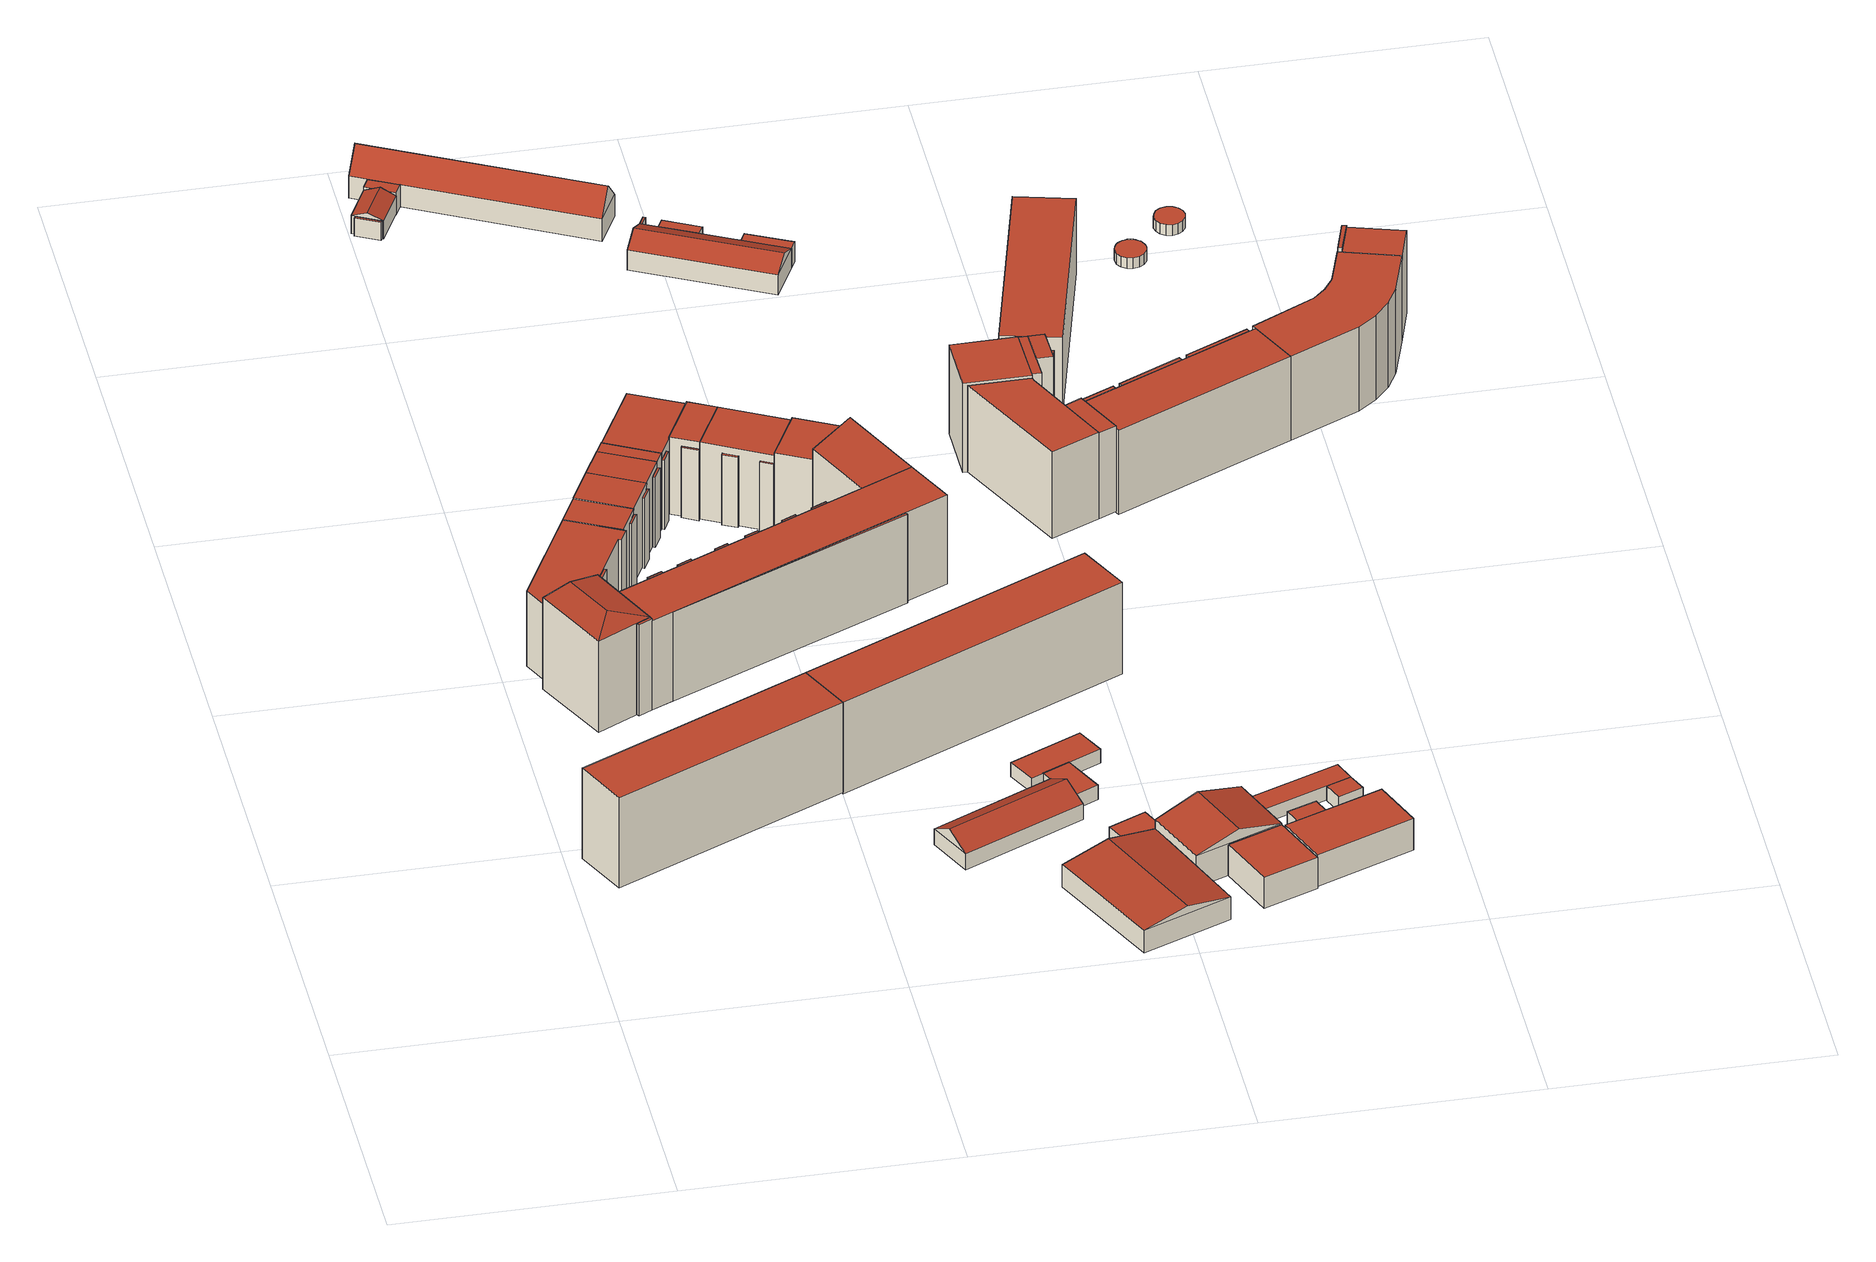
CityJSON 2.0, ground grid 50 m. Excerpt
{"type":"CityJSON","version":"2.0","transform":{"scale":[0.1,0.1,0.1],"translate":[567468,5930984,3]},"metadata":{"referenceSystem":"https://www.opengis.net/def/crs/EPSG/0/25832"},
"CityObjects":{
"building1":{"type":"Building","attributes":{"Gemeindeschluessel":"02000000","function":"31001_1010","roofType":"1000","measuredHeight":18.82,"storeysAboveGround":5},"address":[{"country":"Germany","locality":"Hamburg","thoroughfareNumber":"91","thoroughfareName":"Veddeler Brückenstraße","postcode":"20539"}],"geometry":[{"type":"Solid","lod":"2","boundaries":[[[[0,1,2,3]],[[4,5,1,0]],[[6,7,5,4]],[[3,2,7,6]],[[4,0,3,6]],[[1,5,7,2]]]],"semantics":{"surfaces":[{"type":"WallSurface"},{"type":"RoofSurface","Flaechenneigung":"90","Flaechenrichtung":"0","Flaechengroesse":"494.728182021908"},{"type":"GroundSurface"}],"values":[[0,0,0,0,1,2]]}}]},
"building2":{"type":"Building","attributes":{"Gemeindeschluessel":"02000000","function":"31001_1010"},"children":["building2-1","building2-2","building2-3","building2-4","building2-5","building2-6","building2-7","building2-8","building2-9","building2-10","building2-11","building2-12","building2-13","building2-14","building2-15","building2-16","building2-17"]},
"building2-1":{"type":"BuildingPart","attributes":{"roofType":"1000","measuredHeight":16.01,"storeysAboveGround":5},"parents":["building2"],"geometry":[{"type":"Solid","lod":"2","boundaries":[[[[8,9,10,11]],[[12,13,9,8]],[[14,15,13,12]],[[11,10,15,14]],[[12,8,11,14]],[[9,13,15,10]]]],"semantics":{"surfaces":[{"type":"WallSurface"},{"type":"RoofSurface","Flaechenneigung":"90","Flaechenrichtung":"0","Flaechengroesse":"139.942198803667"},{"type":"GroundSurface"}],"values":[[0,0,0,0,1,2]]}}]},
"building2-2":{"type":"BuildingPart","attributes":{"roofType":"1000","measuredHeight":14.39,"storeysAboveGround":5},"parents":["building2"],"geometry":[{"type":"Solid","lod":"2","boundaries":[[[[16,17,15,18]],[[19,20,17,16]],[[21,22,20,19]],[[18,15,22,21]],[[19,16,18,21]],[[17,20,22,15]]]],"semantics":{"surfaces":[{"type":"WallSurface"},{"type":"RoofSurface","Flaechenneigung":"90","Flaechenrichtung":"0","Flaechengroesse":"1.2167114175993"},{"type":"GroundSurface"}],"values":[[0,0,0,0,1,2]]}}]},
"building2-3":{"type":"BuildingPart","attributes":{"roofType":"1000","measuredHeight":16.49,"storeysAboveGround":5},"parents":["building2"],"geometry":[{"type":"Solid","lod":"2","boundaries":[[[[23,24,13,25]],[[26,27,24,23]],[[28,15,27,26]],[[25,13,15,28]],[[26,23,25,28]],[[24,27,15,13]]]],"semantics":{"surfaces":[{"type":"WallSurface"},{"type":"RoofSurface","Flaechenneigung":"90","Flaechenrichtung":"0","Flaechengroesse":"90.1993478135739"},{"type":"GroundSurface"}],"values":[[0,0,0,0,1,2]]}}]},
"building2-4":{"type":"BuildingPart","attributes":{"roofType":"1000","measuredHeight":14.59,"storeysAboveGround":5},"parents":["building2"],"geometry":[{"type":"Solid","lod":"2","boundaries":[[[[29,30,31,32]],[[33,34,30,29]],[[35,36,34,33]],[[32,31,36,35]],[[33,29,32,35]],[[30,34,36,31]]]],"semantics":{"surfaces":[{"type":"WallSurface"},{"type":"RoofSurface","Flaechenneigung":"90","Flaechenrichtung":"0","Flaechengroesse":"1.46781830662522"},{"type":"GroundSurface"}],"values":[[0,0,0,0,1,2]]}}]},
"building2-5":{"type":"BuildingPart","attributes":{"roofType":"1000","measuredHeight":14.6,"storeysAboveGround":5},"parents":["building2"],"geometry":[{"type":"Solid","lod":"2","boundaries":[[[[37,38,39,40]],[[41,42,38,37]],[[43,10,42,41]],[[40,39,10,43]],[[41,37,40,43]],[[38,42,10,39]]]],"semantics":{"surfaces":[{"type":"WallSurface"},{"type":"RoofSurface","Flaechenneigung":"90","Flaechenrichtung":"0","Flaechengroesse":"1.59283639259541"},{"type":"GroundSurface"}],"values":[[0,0,0,0,1,2]]}}]},
"building2-6":{"type":"BuildingPart","attributes":{"roofType":"1000","measuredHeight":16.02,"storeysAboveGround":5},"parents":["building2"],"geometry":[{"type":"Solid","lod":"2","boundaries":[[[[44,45,46,47]],[[8,9,45,44]],[[11,10,9,8]],[[47,46,10,11]],[[8,44,47,11]],[[45,9,10,46]]]],"semantics":{"surfaces":[{"type":"WallSurface"},{"type":"RoofSurface","Flaechenneigung":"90","Flaechenrichtung":"0","Flaechengroesse":"57.2470661247496"},{"type":"GroundSurface"}],"values":[[0,0,0,0,1,2]]}}]},
"building2-7":{"type":"BuildingPart","attributes":{"roofType":"1000","measuredHeight":15.65,"storeysAboveGround":5},"parents":["building2"],"geometry":[{"type":"Solid","lod":"2","boundaries":[[[[48,49,50,51]],[[52,53,49,48]],[[54,45,53,52]],[[51,50,45,54]],[[52,48,51,54]],[[49,53,45,50]]]],"semantics":{"surfaces":[{"type":"WallSurface"},{"type":"RoofSurface","Flaechenneigung":"90","Flaechenrichtung":"0","Flaechengroesse":"161.938030084833"},{"type":"GroundSurface"}],"values":[[0,0,0,0,1,2]]}}]},
"building2-8":{"type":"BuildingPart","attributes":{"roofType":"1000","measuredHeight":14.39,"storeysAboveGround":5},"parents":["building2"],"geometry":[{"type":"Solid","lod":"2","boundaries":[[[[55,56,57,58]],[[59,60,56,55]],[[61,50,60,59]],[[58,57,50,61]],[[59,55,58,61]],[[56,60,50,57]]]],"semantics":{"surfaces":[{"type":"WallSurface"},{"type":"RoofSurface","Flaechenneigung":"90","Flaechenrichtung":"0","Flaechengroesse":"1.35130712976067"},{"type":"GroundSurface"}],"values":[[0,0,0,0,1,2]]}}]},
"building2-9":{"type":"BuildingPart","attributes":{"roofType":"1000","measuredHeight":15.79,"storeysAboveGround":5},"parents":["building2"],"geometry":[{"type":"Solid","lod":"2","boundaries":[[[[62,63,50,64]],[[65,66,63,62]],[[67,49,66,65]],[[64,50,49,67]],[[65,62,64,67]],[[63,66,49,50]]]],"semantics":{"surfaces":[{"type":"WallSurface"},{"type":"RoofSurface","Flaechenneigung":"90","Flaechenrichtung":"0","Flaechengroesse":"27.0685418758024"},{"type":"GroundSurface"}],"values":[[0,0,0,0,1,2]]}}]},
"building2-10":{"type":"BuildingPart","attributes":{"roofType":"1000","measuredHeight":14.62,"storeysAboveGround":5},"parents":["building2"],"geometry":[{"type":"Solid","lod":"2","boundaries":[[[[68,69,70,71]],[[72,73,69,68]],[[74,63,73,72]],[[71,70,63,74]],[[72,68,71,74]],[[69,73,63,70]]]],"semantics":{"surfaces":[{"type":"WallSurface"},{"type":"RoofSurface","Flaechenneigung":"90","Flaechenrichtung":"0","Flaechengroesse":"1.46404269945814"},{"type":"GroundSurface"}],"values":[[0,0,0,0,1,2]]}}]},
"building2-11":{"type":"BuildingPart","attributes":{"roofType":"1000","measuredHeight":15.8,"storeysAboveGround":5},"parents":["building2"],"geometry":[{"type":"Solid","lod":"2","boundaries":[[[[75,76,77,78]],[[65,66,76,75]],[[62,63,66,65]],[[78,77,63,62]],[[65,75,78,62]],[[76,66,63,77]]]],"semantics":{"surfaces":[{"type":"WallSurface"},{"type":"RoofSurface","Flaechenneigung":"90","Flaechenrichtung":"0","Flaechengroesse":"67.7174451630379"},{"type":"GroundSurface"}],"values":[[0,0,0,0,1,2]]}}]},
"building2-12":{"type":"BuildingPart","attributes":{"roofType":"1000","measuredHeight":14.61,"storeysAboveGround":5},"parents":["building2"],"geometry":[{"type":"Solid","lod":"2","boundaries":[[[[79,80,81,82]],[[83,84,80,79]],[[85,77,84,83]],[[82,81,77,85]],[[83,79,82,85]],[[80,84,77,81]]]],"semantics":{"surfaces":[{"type":"WallSurface"},{"type":"RoofSurface","Flaechenneigung":"90","Flaechenrichtung":"0","Flaechengroesse":"1.4665505292987"},{"type":"GroundSurface"}],"values":[[0,0,0,0,1,2]]}}]},
"building2-13":{"type":"BuildingPart","attributes":{"roofType":"1000","measuredHeight":15.79,"storeysAboveGround":5},"parents":["building2"],"geometry":[{"type":"Solid","lod":"2","boundaries":[[[[86,87,88,89]],[[75,76,87,86]],[[78,77,76,75]],[[89,88,77,78]],[[75,86,89,78]],[[87,76,77,88]]]],"semantics":{"surfaces":[{"type":"WallSurface"},{"type":"RoofSurface","Flaechenneigung":"90","Flaechenrichtung":"0","Flaechengroesse":"82.3797517794202"},{"type":"GroundSurface"}],"values":[[0,0,0,0,1,2]]}}]},
"building2-14":{"type":"BuildingPart","attributes":{"roofType":"1000","measuredHeight":14.61,"storeysAboveGround":5},"parents":["building2"],"geometry":[{"type":"Solid","lod":"2","boundaries":[[[[90,91,92,93]],[[94,95,91,90]],[[96,88,95,94]],[[93,92,88,96]],[[94,90,93,96]],[[91,95,88,92]]]],"semantics":{"surfaces":[{"type":"WallSurface"},{"type":"RoofSurface","Flaechenneigung":"90","Flaechenrichtung":"0","Flaechengroesse":"1.4202853663924"},{"type":"GroundSurface"}],"values":[[0,0,0,0,1,2]]}}]},
"building2-15":{"type":"BuildingPart","attributes":{"roofType":"1000","measuredHeight":15.71,"storeysAboveGround":5},"parents":["building2"],"geometry":[{"type":"Solid","lod":"2","boundaries":[[[[97,98,99,100]],[[101,87,98,97]],[[102,88,87,101]],[[100,99,88,102]],[[101,97,100,102]],[[98,87,88,99]]]],"semantics":{"surfaces":[{"type":"WallSurface"},{"type":"RoofSurface","Flaechenneigung":"90","Flaechenrichtung":"0","Flaechengroesse":"66.3069582864397"},{"type":"GroundSurface"}],"values":[[0,0,0,0,1,2]]}}]},
"building2-16":{"type":"BuildingPart","attributes":{"roofType":"1000","measuredHeight":15.63,"storeysAboveGround":5},"parents":["building2"],"geometry":[{"type":"Solid","lod":"2","boundaries":[[[[103,104,105,106]],[[107,108,104,103]],[[109,110,108,107]],[[106,105,110,109]],[[107,103,106,109]],[[104,108,110,105]]]],"semantics":{"surfaces":[{"type":"WallSurface"},{"type":"RoofSurface","Flaechenneigung":"90","Flaechenrichtung":"0","Flaechengroesse":"1.32571704550045"},{"type":"GroundSurface"}],"values":[[0,0,0,0,1,2]]}}]},
"building2-17":{"type":"BuildingPart","attributes":{"roofType":"1000","measuredHeight":15.63,"storeysAboveGround":5},"parents":["building2"],"geometry":[{"type":"Solid","lod":"2","boundaries":[[[[111,112,113,114]],[[115,116,112,111]],[[117,98,116,115]],[[118,119,98,117]],[[120,121,119,118]],[[122,123,121,120]],[[114,113,123,122]],[[120,118,117,115,111,114,122]],[[112,116,98,119,121,123,113]]]],"semantics":{"surfaces":[{"type":"WallSurface"},{"type":"RoofSurface","Flaechenneigung":"90","Flaechenrichtung":"0","Flaechengroesse":"239.385276396062"},{"type":"GroundSurface"}],"values":[[0,0,0,0,0,0,0,1,2]]}}]},
"building3":{"type":"Building","attributes":{"Gemeindeschluessel":"02000000","function":"51009_1610"},"children":["building3-1","building3-2"]},
"building3-1":{"type":"BuildingPart","attributes":{"roofType":"3100","measuredHeight":4.86},"parents":["building3"],"geometry":[{"type":"Solid","lod":"2","boundaries":[[[[124,125,126,127]],[[128,129,125,124]],[[130,131,129,128]],[[127,126,131,130]],[[124,132,128]],[[130,133,127]],[[127,133,132,124]],[[128,132,133,130]],[[125,129,131,126]]]],"semantics":{"surfaces":[{"type":"WallSurface"},{"type":"RoofSurface","Flaechenneigung":"67.5128705152794","Flaechenrichtung":"297.328938551994","Flaechengroesse":"23.9781168872999"},{"type":"RoofSurface","Flaechenneigung":"67.51219429456","Flaechenrichtung":"117.197920671534","Flaechengroesse":"23.9546789279838"},{"type":"GroundSurface"}],"values":[[0,0,0,0,0,0,1,2,3]]}}]},
"building3-2":{"type":"BuildingPart","attributes":{"roofType":"1000","measuredHeight":3.67},"parents":["building3"],"geometry":[{"type":"Solid","lod":"2","boundaries":[[[[134,135,136,137]],[[138,139,135,134]],[[140,141,139,138]],[[137,136,141,140]],[[138,134,137,140]],[[135,139,141,136]]]],"semantics":{"surfaces":[{"type":"WallSurface"},{"type":"RoofSurface","Flaechenneigung":"90","Flaechenrichtung":"0","Flaechengroesse":"2.35873394637819"},{"type":"GroundSurface"}],"values":[[0,0,0,0,1,2]]}}]},
"building4":{"type":"Building","attributes":{"Gemeindeschluessel":"02000000","function":"31001_3046"},"children":["building4-1","building4-2","building4-3","building4-4","building4-5","building4-6","building4-7","building4-8","building4-9","building4-10","building4-11","building4-12"]},
"building4-1":{"type":"BuildingPart","attributes":{"roofType":"1000","measuredHeight":18.51,"storeysAboveGround":5},"parents":["building4"],"geometry":[{"type":"Solid","lod":"2","boundaries":[[[[142,143,144,145]],[[146,147,143,142]],[[148,149,147,146]],[[145,144,149,148]],[[146,142,145,148]],[[143,147,149,144]]]],"semantics":{"surfaces":[{"type":"WallSurface"},{"type":"RoofSurface","Flaechenneigung":"90","Flaechenrichtung":"0","Flaechengroesse":"625.738588823245"},{"type":"GroundSurface"}],"values":[[0,0,0,0,1,2]]}}]},
"building4-2":{"type":"BuildingPart","attributes":{"roofType":"1000","measuredHeight":18.51,"storeysAboveGround":5},"parents":["building4"],"geometry":[{"type":"Solid","lod":"2","boundaries":[[[[150,151,152,153]],[[142,143,151,150]],[[153,152,143,142]],[[150,153,142]],[[151,143,152]]]],"semantics":{"surfaces":[{"type":"WallSurface"},{"type":"RoofSurface","Flaechenneigung":"90","Flaechenrichtung":"0","Flaechengroesse":"13.2490144256157"},{"type":"GroundSurface"}],"values":[[0,0,0,1,2]]}}]},
"building4-3":{"type":"BuildingPart","attributes":{"roofType":"1000","measuredHeight":18.49,"storeysAboveGround":5},"parents":["building4"],"geometry":[{"type":"Solid","lod":"2","boundaries":[[[[154,155,156,157]],[[158,159,155,154]],[[148,149,159,158]],[[157,156,149,148]],[[158,154,157,148]],[[155,159,149,156]]]],"semantics":{"surfaces":[{"type":"WallSurface"},{"type":"RoofSurface","Flaechenneigung":"90","Flaechenrichtung":"0","Flaechengroesse":"166.545197508878"},{"type":"GroundSurface"}],"values":[[0,0,0,0,1,2]]}}]},
"building4-4":{"type":"BuildingPart","attributes":{"roofType":"1000","measuredHeight":19.02,"storeysAboveGround":5},"parents":["building4"],"geometry":[{"type":"Solid","lod":"2","boundaries":[[[[160,161,143,162]],[[163,164,161,160]],[[165,166,164,163]],[[162,143,166,165]],[[163,160,162,165]],[[161,164,166,143]]]],"semantics":{"surfaces":[{"type":"WallSurface"},{"type":"RoofSurface","Flaechenneigung":"90","Flaechenrichtung":"0","Flaechengroesse":"1.49309763498894"},{"type":"GroundSurface"}],"values":[[0,0,0,0,1,2]]}}]},
"building4-5":{"type":"BuildingPart","attributes":{"roofType":"5000","measuredHeight":20.03,"storeysAboveGround":5},"parents":["building4"],"geometry":[{"type":"Solid","lod":"2","boundaries":[[[[165,166,167,168]],[[169,170,166,165]],[[171,172,170,169]],[[168,167,172,171]],[[165,173,169]],[[171,174,168]],[[168,174,173,165]],[[169,173,174,171]],[[166,170,172,167]]]],"semantics":{"surfaces":[{"type":"WallSurface"},{"type":"RoofSurface","Flaechenneigung":"78.2922242805289","Flaechenrichtung":"153.10045119371","Flaechengroesse":"27.7207862351645"},{"type":"RoofSurface","Flaechenneigung":"79.8525039308586","Flaechenrichtung":"65.1841306691646","Flaechengroesse":"73.6350818213192"},{"type":"RoofSurface","Flaechenneigung":"79.853096533395","Flaechenrichtung":"244.712006914574","Flaechengroesse":"74.938740499612"},{"type":"GroundSurface"}],"values":[[0,0,0,0,1,0,2,3,4]]}}]},
"building4-6":{"type":"BuildingPart","attributes":{"roofType":"1000","measuredHeight":15.46,"storeysAboveGround":5},"parents":["building4"],"geometry":[{"type":"Solid","lod":"2","boundaries":[[[[175,176,177,178]],[[179,180,176,175]],[[181,167,180,179]],[[178,177,167,181]],[[179,175,178,181]],[[176,180,167,177]]]],"semantics":{"surfaces":[{"type":"WallSurface"},{"type":"RoofSurface","Flaechenneigung":"90","Flaechenrichtung":"0","Flaechengroesse":"10.1881061094541"},{"type":"GroundSurface"}],"values":[[0,0,0,0,1,2]]}}]},
"building4-7":{"type":"BuildingPart","attributes":{"roofType":"1000","measuredHeight":18.51,"storeysAboveGround":5},"parents":["building4"],"geometry":[{"type":"Solid","lod":"2","boundaries":[[[[182,183,184,185]],[[186,187,183,182]],[[188,189,187,186]],[[185,184,189,188]],[[186,182,185,188]],[[183,187,189,184]]]],"semantics":{"surfaces":[{"type":"WallSurface"},{"type":"RoofSurface","Flaechenneigung":"90","Flaechenrichtung":"0","Flaechengroesse":"1.52538000039279"},{"type":"GroundSurface"}],"values":[[0,0,0,0,1,2]]}}]},
"building4-8":{"type":"BuildingPart","attributes":{"roofType":"1000","measuredHeight":18.51,"storeysAboveGround":5},"parents":["building4"],"geometry":[{"type":"Solid","lod":"2","boundaries":[[[[190,191,192,193]],[[194,195,191,190]],[[196,197,195,194]],[[193,192,197,196]],[[194,190,193,196]],[[191,195,197,192]]]],"semantics":{"surfaces":[{"type":"WallSurface"},{"type":"RoofSurface","Flaechenneigung":"90","Flaechenrichtung":"0","Flaechengroesse":"1.50510745348369"},{"type":"GroundSurface"}],"values":[[0,0,0,0,1,2]]}}]},
"building4-9":{"type":"BuildingPart","attributes":{"roofType":"1000","measuredHeight":18.51,"storeysAboveGround":5},"parents":["building4"],"geometry":[{"type":"Solid","lod":"2","boundaries":[[[[198,199,200,201]],[[202,203,199,198]],[[204,205,203,202]],[[201,200,205,204]],[[202,198,201,204]],[[199,203,205,200]]]],"semantics":{"surfaces":[{"type":"WallSurface"},{"type":"RoofSurface","Flaechenneigung":"90","Flaechenrichtung":"0","Flaechengroesse":"1.45876803236337"},{"type":"GroundSurface"}],"values":[[0,0,0,0,1,2]]}}]},
"building4-10":{"type":"BuildingPart","attributes":{"roofType":"1000","measuredHeight":18.51,"storeysAboveGround":5},"parents":["building4"],"geometry":[{"type":"Solid","lod":"2","boundaries":[[[[206,207,208,209]],[[210,211,207,206]],[[212,213,211,210]],[[209,208,213,212]],[[210,206,209,212]],[[207,211,213,208]]]],"semantics":{"surfaces":[{"type":"WallSurface"},{"type":"RoofSurface","Flaechenneigung":"90","Flaechenrichtung":"0","Flaechengroesse":"1.39759211800419"},{"type":"GroundSurface"}],"values":[[0,0,0,0,1,2]]}}]},
"building4-11":{"type":"BuildingPart","attributes":{"roofType":"1000","measuredHeight":18.51,"storeysAboveGround":5},"parents":["building4"],"geometry":[{"type":"Solid","lod":"2","boundaries":[[[[214,215,216,217]],[[218,219,215,214]],[[220,221,219,218]],[[217,216,221,220]],[[218,214,217,220]],[[215,219,221,216]]]],"semantics":{"surfaces":[{"type":"WallSurface"},{"type":"RoofSurface","Flaechenneigung":"90","Flaechenrichtung":"0","Flaechengroesse":"1.374381614887"},{"type":"GroundSurface"}],"values":[[0,0,0,0,1,2]]}}]},
"building4-12":{"type":"BuildingPart","attributes":{"roofType":"1000","measuredHeight":18.51,"storeysAboveGround":5},"parents":["building4"],"geometry":[{"type":"Solid","lod":"2","boundaries":[[[[222,223,224,225]],[[226,227,223,222]],[[228,229,227,226]],[[225,224,229,228]],[[226,222,225,228]],[[223,227,229,224]]]],"semantics":{"surfaces":[{"type":"WallSurface"},{"type":"RoofSurface","Flaechenneigung":"90","Flaechenrichtung":"0","Flaechengroesse":"1.31166932965379"},{"type":"GroundSurface"}],"values":[[0,0,0,0,1,2]]}}]},
"building5":{"type":"Building","attributes":{"Gemeindeschluessel":"02000000","function":"31001_9998"},"children":["building5-1","building5-2","building5-3"]},
"building5-1":{"type":"BuildingPart","attributes":{"roofType":"1000","measuredHeight":2.92,"storeysAboveGround":1},"parents":["building5"],"geometry":[{"type":"Solid","lod":"2","boundaries":[[[[230,231,232,233]],[[234,235,231,230]],[[236,237,235,234]],[[233,232,237,236]],[[234,230,233,236]],[[231,235,237,232]]]],"semantics":{"surfaces":[{"type":"WallSurface"},{"type":"RoofSurface","Flaechenneigung":"90","Flaechenrichtung":"0","Flaechengroesse":"84.0581884990443"},{"type":"GroundSurface"}],"values":[[0,0,0,0,1,2]]}}]},
"building5-2":{"type":"BuildingPart","attributes":{"roofType":"1000","measuredHeight":3.07,"storeysAboveGround":1},"parents":["building5"],"geometry":[{"type":"Solid","lod":"2","boundaries":[[[[238,239,240,241]],[[242,243,239,238]],[[244,245,243,242]],[[241,240,245,244]],[[242,238,241,244]],[[239,243,245,240]]]],"semantics":{"surfaces":[{"type":"WallSurface"},{"type":"RoofSurface","Flaechenneigung":"90","Flaechenrichtung":"0","Flaechengroesse":"45.8199449847525"},{"type":"GroundSurface"}],"values":[[0,0,0,0,1,2]]}}]},
"building5-3":{"type":"BuildingPart","attributes":{"roofType":"3100","measuredHeight":5.94,"storeysAboveGround":1},"parents":["building5"],"geometry":[{"type":"Solid","lod":"2","boundaries":[[[[246,247,248,249]],[[250,251,247,246]],[[252,253,251,250]],[[249,248,253,252]],[[246,254,250]],[[252,255,249]],[[249,255,254,246]],[[250,254,255,252]],[[247,251,253,248]]]],"semantics":{"surfaces":[{"type":"WallSurface"},{"type":"RoofSurface","Flaechenneigung":"60.200494628522","Flaechenrichtung":"155.085675872821","Flaechengroesse":"129.043184968895"},{"type":"RoofSurface","Flaechenneigung":"60.20050238545","Flaechenrichtung":"335.051897911914","Flaechengroesse":"129.100465742855"},{"type":"GroundSurface"}],"values":[[0,0,0,0,0,0,1,2,3]]}}]},
"building6":{"type":"Building","attributes":{"Gemeindeschluessel":"02000000","function":"31001_3065"},"children":["building6-1","building6-2"]},
"building6-1":{"type":"BuildingPart","attributes":{"roofType":"3100","measuredHeight":8.9,"storeysAboveGround":2},"parents":["building6"],"geometry":[{"type":"Solid","lod":"2","boundaries":[[[[256,257,258,259]],[[260,261,257,256]],[[262,263,261,260]],[[259,258,263,262]],[[256,264,260]],[[262,265,259]],[[259,265,264,256]],[[260,264,265,262]],[[257,261,263,258]]]],"semantics":{"surfaces":[{"type":"WallSurface"},{"type":"RoofSurface","Flaechenneigung":"40.8410951979649","Flaechenrichtung":"27.5211796641507","Flaechengroesse":"251.130216663266"},{"type":"RoofSurface","Flaechenneigung":"40.8409843917472","Flaechenrichtung":"207.622070673001","Flaechengroesse":"251.110117563583"},{"type":"GroundSurface"}],"values":[[0,0,0,0,0,0,1,2,3]]}}]},
"building6-2":{"type":"BuildingPart","attributes":{"roofType":"1000","measuredHeight":4.64,"storeysAboveGround":2},"parents":["building6"],"geometry":[{"type":"Solid","lod":"2","boundaries":[[[[266,267,268,269]],[[270,271,267,266]],[[272,273,271,270]],[[269,268,273,272]],[[270,266,269,272]],[[267,271,273,268]]]],"semantics":{"surfaces":[{"type":"WallSurface"},{"type":"RoofSurface","Flaechenneigung":"90","Flaechenrichtung":"0","Flaechengroesse":"13.8349129229581"},{"type":"GroundSurface"}],"values":[[0,0,0,0,1,2]]}}]},
"building7":{"type":"Building","attributes":{"Gemeindeschluessel":"02000000","function":"31001_1010","roofType":"1000","measuredHeight":19.09,"storeysAboveGround":5},"address":[{"country":"Germany","locality":"Hamburg","thoroughfareNumber":"83","thoroughfareName":"Veddeler Brückenstraße","postcode":"20539"}],"geometry":[{"type":"Solid","lod":"2","boundaries":[[[[274,275,276,3]],[[277,278,275,274]],[[0,279,278,277]],[[3,276,279,0]],[[277,274,3,0]],[[275,278,279,276]]]],"semantics":{"surfaces":[{"type":"WallSurface"},{"type":"RoofSurface","Flaechenneigung":"90","Flaechenrichtung":"0","Flaechengroesse":"623.230619997203"},{"type":"GroundSurface"}],"values":[[0,0,0,0,1,2]]}}]},
"building8":{"type":"Building","attributes":{"Gemeindeschluessel":"02000000","function":"31001_9998","roofType":"1000","measuredHeight":2.87,"storeysAboveGround":1},"geometry":[{"type":"Solid","lod":"2","boundaries":[[[[280,281,282,283]],[[284,285,281,280]],[[286,287,285,284]],[[283,282,287,286]],[[284,280,283,286]],[[281,285,287,282]]]],"semantics":{"surfaces":[{"type":"WallSurface"},{"type":"RoofSurface","Flaechenneigung":"90","Flaechenrichtung":"0","Flaechengroesse":"36.2068629974373"},{"type":"GroundSurface"}],"values":[[0,0,0,0,1,2]]}}]},
"building9":{"type":"Building","attributes":{"Gemeindeschluessel":"02000000","function":"31001_2320"},"children":["building9-1","building9-2","building9-3"]},
"building9-1":{"type":"BuildingPart","attributes":{"roofType":"1000","measuredHeight":6.39,"storeysAboveGround":2},"parents":["building9"],"geometry":[{"type":"Solid","lod":"2","boundaries":[[[[288,289,290,291]],[[292,293,289,288]],[[294,295,293,292]],[[291,290,295,294]],[[292,288,291,294]],[[289,293,295,290]]]],"semantics":{"surfaces":[{"type":"WallSurface"},{"type":"RoofSurface","Flaechenneigung":"90","Flaechenrichtung":"0","Flaechengroesse":"121.544530991171"},{"type":"GroundSurface"}],"values":[[0,0,0,0,1,2]]}}]},
"building9-2":{"type":"BuildingPart","attributes":{"roofType":"3100","measuredHeight":8.91,"storeysAboveGround":2},"parents":["building9"],"geometry":[{"type":"Solid","lod":"2","boundaries":[[[[296,297,298,299]],[[300,301,297,296]],[[302,293,301,300]],[[299,298,293,302]],[[296,303,300]],[[302,304,299]],[[299,304,303,296]],[[300,303,304,302]],[[297,301,293,298]]]],"semantics":{"surfaces":[{"type":"WallSurface"},{"type":"RoofSurface","Flaechenneigung":"74.8679053058454","Flaechenrichtung":"248.617646167268","Flaechengroesse":"113.268568312625"},{"type":"RoofSurface","Flaechenneigung":"74.8676760347958","Flaechenrichtung":"68.7438757987712","Flaechengroesse":"114.095691314742"},{"type":"GroundSurface"}],"values":[[0,0,0,0,0,0,1,2,3]]}}]},
"building9-3":{"type":"BuildingPart","attributes":{"roofType":"3100","measuredHeight":6.29,"storeysAboveGround":2},"parents":["building9"],"geometry":[{"type":"Solid","lod":"2","boundaries":[[[[305,306,307,308]],[[309,297,306,305]],[[310,311,297,309]],[[308,307,311,310]],[[305,312,309]],[[310,313,308]],[[308,313,312,305]],[[309,312,313,310]],[[306,297,311,307]]]],"semantics":{"surfaces":[{"type":"WallSurface"},{"type":"RoofSurface","Flaechenneigung":"79.8012756227916","Flaechenrichtung":"245.939560397055","Flaechengroesse":"218.294605420006"},{"type":"RoofSurface","Flaechenneigung":"79.8068210946945","Flaechenrichtung":"67.6817841516172","Flaechengroesse":"218.188416501181"},{"type":"GroundSurface"}],"values":[[0,0,0,0,0,0,1,2,3]]}}]},
"building10":{"type":"Building","attributes":{"Gemeindeschluessel":"02000000","function":"31001_3212"},"children":["building10-1","building10-2","building10-3","building10-4"]},
"building10-1":{"type":"BuildingPart","attributes":{"roofType":"3100","measuredHeight":5.96,"storeysAboveGround":1},"parents":["building10"],"geometry":[{"type":"Solid","lod":"2","boundaries":[[[[314,315,316,317]],[[318,319,315,314]],[[320,321,319,318]],[[317,316,321,320]],[[314,322,318]],[[320,323,317]],[[317,323,322,314]],[[318,322,323,320]],[[315,319,321,316]]]],"semantics":{"surfaces":[{"type":"WallSurface"},{"type":"RoofSurface","Flaechenneigung":"64.9735384244706","Flaechenrichtung":"207.106654914343","Flaechengroesse":"116.901537725023"},{"type":"RoofSurface","Flaechenneigung":"64.9735520727477","Flaechenrichtung":"27.135994973035","Flaechengroesse":"116.901726822789"},{"type":"GroundSurface"}],"values":[[0,0,0,0,0,0,1,2,3]]}}]},
"building10-2":{"type":"BuildingPart","attributes":{"roofType":"1000","measuredHeight":4.1,"storeysAboveGround":1},"parents":["building10"],"geometry":[{"type":"Solid","lod":"2","boundaries":[[[[320,321,324,325]],[[326,327,321,320]],[[328,329,327,326]],[[325,324,329,328]],[[326,320,325,328]],[[321,327,329,324]]]],"semantics":{"surfaces":[{"type":"WallSurface"},{"type":"RoofSurface","Flaechenneigung":"90","Flaechenrichtung":"0","Flaechengroesse":"17.8248559929226"},{"type":"GroundSurface"}],"values":[[0,0,0,0,1,2]]}}]},
"building10-3":{"type":"BuildingPart","attributes":{"roofType":"1000","measuredHeight":4.1,"storeysAboveGround":1},"parents":["building10"],"geometry":[{"type":"Solid","lod":"2","boundaries":[[[[330,331,319,318]],[[332,333,331,330]],[[334,335,333,332]],[[318,319,335,334]],[[332,330,318,334]],[[331,333,335,319]]]],"semantics":{"surfaces":[{"type":"WallSurface"},{"type":"RoofSurface","Flaechenneigung":"90","Flaechenrichtung":"0","Flaechengroesse":"0.939224538857307"},{"type":"GroundSurface"}],"values":[[0,0,0,0,1,2]]}}]},
"building10-4":{"type":"BuildingPart","attributes":{"roofType":"1000","measuredHeight":4.1,"storeysAboveGround":1},"parents":["building10"],"geometry":[{"type":"Solid","lod":"2","boundaries":[[[[336,337,338,339]],[[340,341,337,336]],[[342,343,341,340]],[[339,338,343,342]],[[340,336,339,342]],[[337,341,343,338]]]],"semantics":{"surfaces":[{"type":"WallSurface"},{"type":"RoofSurface","Flaechenneigung":"90","Flaechenrichtung":"0","Flaechengroesse":"14.4995814778966"},{"type":"GroundSurface"}],"values":[[0,0,0,0,1,2]]}}]},
"building11":{"type":"Building","attributes":{"Gemeindeschluessel":"02000000","function":"31001_2120"},"children":["building11-1","building11-2"]},
"building11-1":{"type":"BuildingPart","attributes":{"roofType":"1000","measuredHeight":3.07,"storeysAboveGround":1},"parents":["building11"],"geometry":[{"type":"Solid","lod":"2","boundaries":[[[[344,345,346,347]],[[348,349,345,344]],[[350,351,349,348]],[[347,346,351,350]],[[348,344,347,350]],[[345,349,351,346]]]],"semantics":{"surfaces":[{"type":"WallSurface"},{"type":"RoofSurface","Flaechenneigung":"90","Flaechenrichtung":"0","Flaechengroesse":"83.826883169133"},{"type":"GroundSurface"}],"values":[[0,0,0,0,1,2]]}}]},
"building11-2":{"type":"BuildingPart","attributes":{"roofType":"1000","measuredHeight":3.07,"storeysAboveGround":1},"parents":["building11"],"geometry":[{"type":"Solid","lod":"2","boundaries":[[[[352,353,345,344]],[[354,355,353,352]],[[356,357,355,354]],[[344,345,357,356]],[[354,352,344,356]],[[353,355,357,345]]]],"semantics":{"surfaces":[{"type":"WallSurface"},{"type":"RoofSurface","Flaechenneigung":"90","Flaechenrichtung":"0","Flaechengroesse":"18.2393158247963"},{"type":"GroundSurface"}],"values":[[0,0,0,0,1,2]]}}]},
"building12":{"type":"Building","attributes":{"Gemeindeschluessel":"02000000","function":"31001_2320"},"children":["building12-1","building12-2"]},
"building12-1":{"type":"BuildingPart","attributes":{"roofType":"1000","measuredHeight":6.55,"storeysAboveGround":2},"parents":["building12"],"geometry":[{"type":"Solid","lod":"2","boundaries":[[[[358,359,360,361]],[[362,363,359,358]],[[364,365,363,362]],[[361,360,365,364]],[[362,358,361,364]],[[359,363,365,360]]]],"semantics":{"surfaces":[{"type":"WallSurface"},{"type":"RoofSurface","Flaechenneigung":"90","Flaechenrichtung":"0","Flaechengroesse":"196.260488503955"},{"type":"GroundSurface"}],"values":[[0,0,0,0,1,2]]}}]},
"building12-2":{"type":"BuildingPart","attributes":{"roofType":"1000","measuredHeight":3.95,"storeysAboveGround":2},"parents":["building12"],"geometry":[{"type":"Solid","lod":"2","boundaries":[[[[366,367,368,369]],[[370,371,367,366]],[[372,373,371,370]],[[369,368,373,372]],[[370,366,369,372]],[[367,371,373,368]]]],"semantics":{"surfaces":[{"type":"WallSurface"},{"type":"RoofSurface","Flaechenneigung":"90","Flaechenrichtung":"0","Flaechengroesse":"34.5856129938833"},{"type":"GroundSurface"}],"values":[[0,0,0,0,1,2]]}}]},
"building13":{"type":"Building","attributes":{"Gemeindeschluessel":"02000000","function":"31001_1010"},"children":["building13-1","building13-2","building13-3","building13-4","building13-5","building13-6","building13-7","building13-8"]},
"building13-1":{"type":"BuildingPart","attributes":{"roofType":"1000","measuredHeight":18.34,"storeysAboveGround":6},"parents":["building13"],"geometry":[{"type":"Solid","lod":"2","boundaries":[[[[374,375,376,377]],[[378,379,375,374]],[[380,381,379,378]],[[377,376,381,380]],[[378,374,377,380]],[[375,379,381,376]]]],"semantics":{"surfaces":[{"type":"WallSurface"},{"type":"RoofSurface","Flaechenneigung":"90","Flaechenrichtung":"0","Flaechengroesse":"19.7133214500007"},{"type":"GroundSurface"}],"values":[[0,0,0,0,1,2]]}}]},
"building13-2":{"type":"BuildingPart","attributes":{"roofType":"1000","measuredHeight":18.34,"storeysAboveGround":6},"parents":["building13"],"geometry":[{"type":"Solid","lod":"2","boundaries":[[[[382,383,384,385]],[[386,387,383,382]],[[374,375,387,386]],[[385,384,375,374]],[[386,382,385,374]],[[383,387,375,384]]]],"semantics":{"surfaces":[{"type":"WallSurface"},{"type":"RoofSurface","Flaechenneigung":"90","Flaechenrichtung":"0","Flaechengroesse":"18.7545393223798"},{"type":"GroundSurface"}],"values":[[0,0,0,0,1,2]]}}]},
"building13-3":{"type":"BuildingPart","attributes":{"roofType":"1000","measuredHeight":18,"storeysAboveGround":6},"parents":["building13"],"geometry":[{"type":"Solid","lod":"2","boundaries":[[[[388,389,390,391]],[[392,393,389,388]],[[394,395,393,392]],[[396,397,395,394]],[[391,390,397,396]],[[394,392,388,391,396]],[[389,393,395,397,390]]]],"semantics":{"surfaces":[{"type":"WallSurface"},{"type":"RoofSurface","Flaechenneigung":"90","Flaechenrichtung":"0","Flaechengroesse":"213.124939399277"},{"type":"GroundSurface"}],"values":[[0,0,0,0,0,1,2]]}}]},
"building13-4":{"type":"BuildingPart","attributes":{"roofType":"1000","measuredHeight":18.47,"storeysAboveGround":6},"parents":["building13"],"geometry":[{"type":"Solid","lod":"2","boundaries":[[[[398,399,400,401]],[[402,387,399,398]],[[403,397,387,402]],[[401,400,397,403]],[[402,398,401,403]],[[399,387,397,400]]]],"semantics":{"surfaces":[{"type":"WallSurface"},{"type":"RoofSurface","Flaechenneigung":"90","Flaechenrichtung":"0","Flaechengroesse":"136.694474526353"},{"type":"GroundSurface"}],"values":[[0,0,0,0,1,2]]}}]},
"building13-5":{"type":"BuildingPart","attributes":{"roofType":"1000","measuredHeight":17.77,"storeysAboveGround":6},"parents":["building13"],"geometry":[{"type":"Solid","lod":"2","boundaries":[[[[404,405,406,407]],[[408,409,405,404]],[[410,389,409,408]],[[407,406,389,410]],[[408,404,407,410]],[[405,409,389,406]]]],"semantics":{"surfaces":[{"type":"WallSurface"},{"type":"RoofSurface","Flaechenneigung":"90","Flaechenrichtung":"0","Flaechengroesse":"35.6765291277674"},{"type":"GroundSurface"}],"values":[[0,0,0,0,1,2]]}}]},
"building13-6":{"type":"BuildingPart","attributes":{"roofType":"1000","measuredHeight":12.81,"storeysAboveGround":6},"parents":["building13"],"geometry":[{"type":"Solid","lod":"2","boundaries":[[[[411,412,413,414]],[[415,416,412,411]],[[417,379,416,415]],[[414,413,379,417]],[[415,411,414,417]],[[412,416,379,413]]]],"semantics":{"surfaces":[{"type":"WallSurface"},{"type":"RoofSurface","Flaechenneigung":"90","Flaechenrichtung":"0","Flaechengroesse":"25.6077222663861"},{"type":"GroundSurface"}],"values":[[0,0,0,0,1,2]]}}]},
"building13-7":{"type":"BuildingPart","attributes":{"roofType":"1000","measuredHeight":12.81,"storeysAboveGround":6},"parents":["building13"],"geometry":[{"type":"Solid","lod":"2","boundaries":[[[[418,419,416,415]],[[420,421,419,418]],[[422,423,421,420]],[[415,416,423,422]],[[420,418,415,422]],[[419,421,423,416]]]],"semantics":{"surfaces":[{"type":"WallSurface"},{"type":"RoofSurface","Flaechenneigung":"90","Flaechenrichtung":"0","Flaechengroesse":"7.30668209692979"},{"type":"GroundSurface"}],"values":[[0,0,0,0,1,2]]}}]},
"building13-8":{"type":"BuildingPart","attributes":{"roofType":"1000","measuredHeight":15.47,"storeysAboveGround":6},"parents":["building13"],"geometry":[{"type":"Solid","lod":"2","boundaries":[[[[424,425,426,427]],[[428,429,425,424]],[[430,431,429,428]],[[427,426,431,430]],[[428,424,427,430]],[[425,429,431,426]]]],"semantics":{"surfaces":[{"type":"WallSurface"},{"type":"RoofSurface","Flaechenneigung":"90","Flaechenrichtung":"0","Flaechengroesse":"438.021816010122"},{"type":"GroundSurface"}],"values":[[0,0,0,0,1,2]]}}]},
"building14":{"type":"Building","attributes":{"Gemeindeschluessel":"02000000","function":"31001_1010"},"children":["building14-1","building14-2","building14-3","building14-4","building14-5","building14-6","building14-7"]},
"building14-1":{"type":"BuildingPart","attributes":{"roofType":"1000","measuredHeight":17.54,"storeysAboveGround":5},"parents":["building14"],"geometry":[{"type":"Solid","lod":"2","boundaries":[[[[432,433,434,435]],[[436,437,433,432]],[[438,439,437,436]],[[435,434,439,438]],[[436,432,435,438]],[[433,437,439,434]]]],"semantics":{"surfaces":[{"type":"WallSurface"},{"type":"RoofSurface","Flaechenneigung":"90","Flaechenrichtung":"0","Flaechengroesse":"5.384123300562"},{"type":"GroundSurface"}],"values":[[0,0,0,0,1,2]]}}]},
"building14-2":{"type":"BuildingPart","attributes":{"roofType":"1000","measuredHeight":17.54,"storeysAboveGround":5},"parents":["building14"],"geometry":[{"type":"Solid","lod":"2","boundaries":[[[[440,441,442,443]],[[444,445,441,440]],[[438,439,445,444]],[[443,442,439,438]],[[444,440,443,438]],[[441,445,439,442]]]],"semantics":{"surfaces":[{"type":"WallSurface"},{"type":"RoofSurface","Flaechenneigung":"90","Flaechenrichtung":"0","Flaechengroesse":"364.528918974151"},{"type":"GroundSurface"}],"values":[[0,0,0,0,1,2]]}}]},
"building14-3":{"type":"BuildingPart","attributes":{"roofType":"1000","measuredHeight":17.22,"storeysAboveGround":5},"parents":["building14"],"geometry":[{"type":"Solid","lod":"2","boundaries":[[[[446,447,448,449]],[[450,451,447,446]],[[452,453,451,450]],[[449,448,453,452]],[[450,446,449,452]],[[447,451,453,448]]]],"semantics":{"surfaces":[{"type":"WallSurface"},{"type":"RoofSurface","Flaechenneigung":"90","Flaechenrichtung":"0","Flaechengroesse":"79.2669531821937"},{"type":"GroundSurface"}],"values":[[0,0,0,0,1,2]]}}]},
"building14-4":{"type":"BuildingPart","attributes":{"roofType":"1000","measuredHeight":17.54,"storeysAboveGround":5},"parents":["building14"],"geometry":[{"type":"Solid","lod":"2","boundaries":[[[[454,455,456,457]],[[458,459,455,454]],[[460,461,459,458]],[[457,456,461,460]],[[458,454,457,460]],[[455,459,461,456]]]],"semantics":{"surfaces":[{"type":"WallSurface"},{"type":"RoofSurface","Flaechenneigung":"90","Flaechenrichtung":"0","Flaechengroesse":"9.44648264665368"},{"type":"GroundSurface"}],"values":[[0,0,0,0,1,2]]}}]},
"building14-5":{"type":"BuildingPart","attributes":{"roofType":"1000","measuredHeight":17.54,"storeysAboveGround":5},"parents":["building14"],"geometry":[{"type":"Solid","lod":"2","boundaries":[[[[462,463,464,465]],[[466,467,463,462]],[[468,469,467,466]],[[465,464,469,468]],[[466,462,465,468]],[[463,467,469,464]]]],"semantics":{"surfaces":[{"type":"WallSurface"},{"type":"RoofSurface","Flaechenneigung":"90","Flaechenrichtung":"0","Flaechengroesse":"9.30834634892179"},{"type":"GroundSurface"}],"values":[[0,0,0,0,1,2]]}}]},
"building14-6":{"type":"BuildingPart","attributes":{"roofType":"1000","measuredHeight":17.49,"storeysAboveGround":5},"parents":["building14"],"geometry":[{"type":"Solid","lod":"2","boundaries":[[[[470,471,472,473]],[[474,475,471,470]],[[476,447,475,474]],[[473,472,447,476]],[[474,470,473,476]],[[471,475,447,472]]]],"semantics":{"surfaces":[{"type":"WallSurface"},{"type":"RoofSurface","Flaechenneigung":"90","Flaechenrichtung":"0","Flaechengroesse":"5.00307923086004"},{"type":"GroundSurface"}],"values":[[0,0,0,0,1,2]]}}]},
"building14-7":{"type":"BuildingPart","attributes":{"roofType":"1000","measuredHeight":17.49,"storeysAboveGround":5},"parents":["building14"],"geometry":[{"type":"Solid","lod":"2","boundaries":[[[[477,478,479,480]],[[440,441,478,477]],[[481,482,441,440]],[[483,484,482,481]],[[485,486,484,483]],[[487,488,486,485]],[[489,490,488,487]],[[491,453,490,489]],[[492,493,453,491]],[[494,495,493,492]],[[480,479,495,494]],[[492,491,489,487,485,483,481,440,477,480,494]],[[478,441,482,484,486,488,490,453,493,495,479]]]],"semantics":{"surfaces":[{"type":"WallSurface"},{"type":"RoofSurface","Flaechenneigung":"90","Flaechenrichtung":"0","Flaechengroesse":"357.66395882747"},{"type":"GroundSurface"}],"values":[[0,0,0,0,0,0,0,0,0,0,0,1,2]]}}]},
"building15":{"type":"Building","attributes":{"Gemeindeschluessel":"02000000","function":"31001_2621","roofType":"1000","measuredHeight":2.27,"storeysAboveGround":1},"geometry":[{"type":"Solid","lod":"2","boundaries":[[[[496,497,498,499]],[[500,501,497,496]],[[502,503,501,500]],[[504,505,503,502]],[[506,507,505,504]],[[508,509,507,506]],[[510,511,509,508]],[[512,513,511,510]],[[514,515,513,512]],[[516,517,515,514]],[[518,519,517,516]],[[520,521,519,518]],[[522,523,521,520]],[[524,525,523,522]],[[526,527,525,524]],[[528,529,527,526]],[[530,531,529,528]],[[532,533,531,530]],[[534,535,533,532]],[[536,537,535,534]],[[538,539,537,536]],[[540,541,539,538]],[[542,543,541,540]],[[544,545,543,542]],[[546,547,545,544]],[[499,498,547,546]],[[544,542,540,538,536,534,532,530,528,526,524,522,520,518,516,514,512,510,508,506,504,502,500,496,499,546]],[[497,501,503,505,507,509,511,513,515,517,519,521,523,525,527,529,531,533,535,537,539,541,543,545,547,498]]]],"semantics":{"surfaces":[{"type":"WallSurface"},{"type":"RoofSurface","Flaechenneigung":"90","Flaechenrichtung":"0","Flaechengroesse":"23.5314198760461"},{"type":"GroundSurface"}],"values":[[0,0,0,0,0,0,0,0,0,0,0,0,0,0,0,0,0,0,0,0,0,0,0,0,0,0,1,2]]}}]},
"building16":{"type":"Building","attributes":{"Gemeindeschluessel":"02000000","function":"31001_2621","roofType":"1000","measuredHeight":2.25,"storeysAboveGround":1},"geometry":[{"type":"Solid","lod":"2","boundaries":[[[[548,549,550,551]],[[552,553,549,548]],[[554,555,553,552]],[[556,557,555,554]],[[558,559,557,556]],[[560,561,559,558]],[[562,563,561,560]],[[564,565,563,562]],[[566,567,565,564]],[[568,569,567,566]],[[570,571,569,568]],[[572,573,571,570]],[[574,575,573,572]],[[576,577,575,574]],[[578,579,577,576]],[[551,550,579,578]],[[576,574,572,570,568,566,564,562,560,558,556,554,552,548,551,578]],[[549,553,555,557,559,561,563,565,567,569,571,573,575,577,579,550]]]],"semantics":{"surfaces":[{"type":"WallSurface"},{"type":"RoofSurface","Flaechenneigung":"90","Flaechenrichtung":"0","Flaechengroesse":"22.967499309921"},{"type":"GroundSurface"}],"values":[[0,0,0,0,0,0,0,0,0,0,0,0,0,0,0,0,1,2]]}}]}
},
"vertices":[
[497,555,203],[497,555,15],[452,652,15],[452,652,203],[72,359,203],[72,359,15],[28,455,203],[28,455,15],
[466,1475,173],[466,1475,13],[416,1381,13],[416,1381,173],[582,1413,173],[582,1413,13],[532,1319,173],[532,1319,13],
[530,1315,157],[530,1315,13],[532,1319,157],[508,1326,157],[508,1326,13],[511,1331,157],[511,1331,13],
[672,1366,178],[672,1366,13],[582,1413,178],[592,1288,178],[592,1288,13],[532,1319,178],
[475,1344,159],[475,1344,13],[477,1348,13],[477,1348,159],[449,1357,159],[449,1357,13],[451,1362,159],[451,1362,13],
[386,1391,159],[386,1391,13],[414,1376,13],[414,1376,159],[388,1395,159],[388,1395,13],[416,1381,159],
[418,1500,173],[418,1500,13],[368,1406,13],[368,1406,173],
[253,1415,169],[253,1415,13],[347,1365,13],[347,1365,169],[324,1549,169],[324,1549,13],[418,1500,169],
[364,1387,157],[364,1387,13],[360,1389,13],[360,1389,157],[352,1363,157],[352,1363,13],[347,1365,157],
[335,1343,171],[335,1343,13],[347,1365,171],[241,1392,171],[241,1392,13],[253,1415,171],
[326,1315,159],[326,1315,13],[340,1340,13],[340,1340,159],[322,1317,159],[322,1317,13],[335,1343,159],
[211,1336,171],[211,1336,13],[306,1286,13],[306,1286,171],
[297,1259,159],[297,1259,13],[310,1284,13],[310,1284,159],[292,1261,159],[292,1261,13],[306,1286,159],
[175,1267,171],[175,1267,13],[270,1218,13],[270,1218,171],
[261,1191,159],[261,1191,13],[274,1216,13],[274,1216,159],[257,1194,159],[257,1194,13],[270,1218,159],
[146,1212,170],[146,1212,13],[241,1163,13],[241,1163,170],[175,1267,170],[270,1218,170],
[191,1057,169],[191,1057,13],[186,1059,13],[186,1059,169],[179,1034,169],[179,1034,13],[174,1037,169],[174,1037,13],
[71,967,169],[71,967,13],[158,1007,13],[158,1007,169],[46,1022,169],[46,1022,13],[146,1212,169],[245,1160,169],[245,1160,13],[232,1135,169],[232,1135,13],[227,1138,169],[227,1138,13],
[39,2387,41],[39,2387,4],[4,2319,4],[4,2319,41],[90,2360,41],[90,2360,4],[55,2292,41],[55,2292,4],[65,2374,53],[29,2305,53],
[50,2289,41],[50,2289,4],[52,2293,4],[52,2293,41],[8,2311,41],[8,2311,4],[11,2315,41],[11,2315,4],
[228,854,199],[228,854,14],[789,1113,14],[789,1113,199],[186,947,199],[186,947,14],[746,1205,199],[746,1205,14],
[712,1072,199],[712,1072,14],[710,1077,14],[710,1077,199],
[592,1288,199],[592,1288,14],[651,1161,14],[651,1161,199],[672,1366,199],[672,1366,14],
[203,841,204],[203,841,14],[228,854,204],[200,846,204],[200,846,14],[226,859,204],[226,859,14],
[163,997,14],[163,997,204],[127,808,204],[127,808,14],[59,950,204],[59,950,14],[156,878,214],[111,973,214],
[71,967,168],[71,967,14],[76,957,14],[76,957,168],[158,1007,168],[158,1007,14],[163,997,168],
[556,1122,199],[556,1122,14],[558,1118,14],[558,1118,199],[584,1135,199],[584,1135,14],[586,1131,199],[586,1131,14],
[245,979,199],[245,979,14],[247,975,14],[247,975,199],[272,992,199],[272,992,14],[275,988,199],[275,988,14],
[302,1005,199],[302,1005,14],[304,1001,14],[304,1001,199],[328,1018,199],[328,1018,14],[330,1013,199],[330,1013,14],
[430,1065,199],[430,1065,14],[432,1060,14],[432,1060,199],[455,1076,199],[455,1076,14],[458,1072,199],[458,1072,14],
[500,1097,199],[500,1097,14],[502,1092,14],[502,1092,199],[526,1108,199],[526,1108,14],[528,1104,199],[528,1104,14],
[373,1038,199],[373,1038,14],[375,1034,14],[375,1034,199],[397,1049,199],[397,1049,14],[399,1045,199],[399,1045,14],
[940,552,45],[940,552,16],[915,605,16],[915,605,45],[809,491,45],[809,491,16],[784,544,45],[784,544,16],
[915,449,46],[915,449,16],[880,525,16],[880,525,46],[865,426,46],[865,426,16],[830,502,46],[830,502,16],
[656,294,49],[656,294,16],[879,397,16],[879,397,49],[618,376,49],[618,376,16],[840,480,49],[840,480,16],[637,335,75],[859,438,75],
[451,2283,47],[451,2283,1],[55,2488,1],[55,2488,47],[416,2217,47],[416,2217,1],[21,2424,47],[21,2424,1],[433,2250,90],[38,2456,90],
[90,2360,47],[90,2360,1],[101,2382,1],[101,2382,47],[39,2387,47],[39,2387,1],[50,2408,47],[50,2408,1],
[982,898,203],[982,898,12],[452,652,12],[1028,802,203],[1028,802,12],[497,555,12],
[998,314,45],[998,314,16],[978,359,16],[978,359,45],[930,284,45],[930,284,16],[910,328,45],[910,328,16],
[1089,198,75],[1089,198,11],[1130,92,11],[1130,92,75],[1189,237,75],[1189,237,11],[1230,131,75],[1230,131,11],
[982,291,77],[982,291,11],[1029,174,11],[1029,174,77],[1143,356,77],[1143,356,11],[1189,237,77],[1062,324,100],[1109,205,100],
[807,220,58],[807,220,11],[906,6,11],[906,6,58],[982,291,58],[1068,72,58],[1068,72,11],[894,256,74],[987,39,74],
[439,2117,50],[439,2117,9],[675,1996,9],[675,1996,50],[475,2188,50],[475,2188,9],[712,2067,50],[712,2067,9],[457,2153,68],[693,2032,68],
[721,2085,9],[721,2085,50],[633,2107,50],[633,2107,9],[642,2125,50],[642,2125,9],
[484,2206,50],[484,2206,9],[488,2204,50],[488,2204,9],[479,2186,50],[479,2186,9],
[513,2191,50],[513,2191,9],[504,2174,9],[504,2174,50],[577,2158,50],[577,2158,9],[568,2141,50],[568,2141,9],
[1338,386,48],[1338,386,18],[1323,426,18],[1323,426,48],[1158,316,48],[1158,316,18],[1143,356,48],[1143,356,18],
[1352,351,48],[1352,351,18],[1306,333,48],[1306,333,18],[1293,368,48],[1293,368,18],
[1373,296,81],[1373,296,15],[1193,227,15],[1193,227,81],[1409,202,81],[1409,202,15],[1230,131,81],[1230,131,15],
[1211,299,55],[1211,299,15],[1233,242,15],[1233,242,55],[1265,319,55],[1265,319,15],[1286,262,55],[1286,262,15],
[1013,1540,197],[1013,1540,13],[1014,1473,13],[1014,1473,197],[1042,1540,197],[1042,1540,13],[1044,1474,197],[1044,1474,13],
[998,1431,197],[998,1431,13],[1015,1431,13],[1015,1431,197],[996,1540,197],[996,1540,13],
[1077,1249,193],[1077,1249,13],[999,1419,13],[999,1419,193],[989,1208,193],[989,1208,13],[887,1425,193],[887,1425,13],[998,1425,193],[998,1425,13],
[878,1540,198],[878,1540,13],[878,1425,13],[878,1425,198],[996,1540,198],[998,1425,198],
[1068,1354,191],[1068,1354,13],[1036,1339,13],[1036,1339,191],[1110,1264,191],[1110,1264,13],[1077,1249,191],
[984,1587,141],[984,1587,13],[972,1540,13],[972,1540,141],[1042,1573,141],[1042,1573,13],[1042,1540,141],
[1064,1567,141],[1064,1567,13],[1054,1528,141],[1054,1528,13],[1043,1528,141],[1043,1528,13],
[1075,1980,168],[1075,1980,13],[973,1590,13],[973,1590,168],[1180,1953,168],[1180,1953,13],[1078,1564,168],[1078,1564,13],
[1129,1385,186],[1129,1385,11],[1067,1356,11],[1067,1356,186],[1132,1378,186],[1132,1378,11],[1070,1349,186],[1070,1349,11],
[1440,1410,186],[1440,1410,11],[1398,1501,11],[1398,1501,186],[1113,1257,186],[1113,1257,11],
[1607,1762,183],[1607,1762,11],[1584,1689,11],[1584,1689,183],[1705,1732,183],[1705,1732,11],[1682,1658,183],[1682,1658,11],
[1268,1449,186],[1268,1449,11],[1271,1442,11],[1271,1442,186],[1383,1502,186],[1383,1502,11],[1386,1496,186],[1386,1496,11],
[1141,1390,186],[1141,1390,11],[1144,1383,11],[1144,1383,186],[1255,1443,186],[1255,1443,11],[1258,1436,186],[1258,1436,11],
[1580,1702,186],[1580,1702,11],[1587,1700,11],[1587,1700,186],[1599,1764,186],[1599,1764,11],[1607,1762,186],
[1570,1471,186],[1570,1471,11],[1604,1496,11],[1604,1496,186],[1394,1508,186],[1394,1508,11],[1512,1568,186],[1512,1568,11],[1535,1589,186],[1535,1589,11],[1552,1614,186],[1552,1614,11],[1577,1691,186],[1577,1691,11],[1682,1658,186],[1652,1564,186],[1652,1564,11],[1632,1528,186],[1632,1528,11],
[1252,1984,35],[1252,1984,13],[1250,1979,13],[1250,1979,35],[1254,1988,35],[1254,1988,13],[1256,1992,35],[1256,1992,13],[1260,1995,35],[1260,1995,13],[1264,1998,35],[1264,1998,13],[1268,2000,35],[1268,2000,13],[1273,2001,35],[1273,2001,13],[1277,2002,35],[1277,2002,13],[1282,2001,35],[1282,2001,13],[1287,2000,35],[1287,2000,13],[1291,1998,35],[1291,1998,13],[1295,1995,35],[1295,1995,13],[1299,1992,35],[1299,1992,13],[1301,1988,35],[1301,1988,13],[1303,1984,35],[1303,1984,13],[1305,1979,35],[1305,1979,13],[1305,1974,35],[1305,1974,13],[1303,1964,35],[1303,1964,13],[1297,1955,35],[1297,1955,13],[1288,1949,35],[1288,1949,13],[1277,1947,35],[1277,1947,13],[1267,1949,35],[1267,1949,13],[1258,1955,35],[1258,1955,13],[1252,1964,35],[1252,1964,13],[1250,1974,35],[1250,1974,13],
[1341,2074,35],[1341,2074,13],[1336,2065,13],[1336,2065,35],[1350,2080,35],[1350,2080,13],[1361,2082,35],[1361,2082,13],[1371,2080,35],[1371,2080,13],[1380,2074,35],[1380,2074,13],[1386,2065,35],[1386,2065,13],[1388,2055,35],[1388,2055,13],[1386,2044,35],[1386,2044,13],[1380,2035,35],[1380,2035,13],[1371,2030,35],[1371,2030,13],[1361,2027,35],[1361,2027,13],[1350,2030,35],[1350,2030,13],[1341,2035,35],[1341,2035,13],[1336,2044,35],[1336,2044,13],[1333,2055,35],[1333,2055,13]
]}
